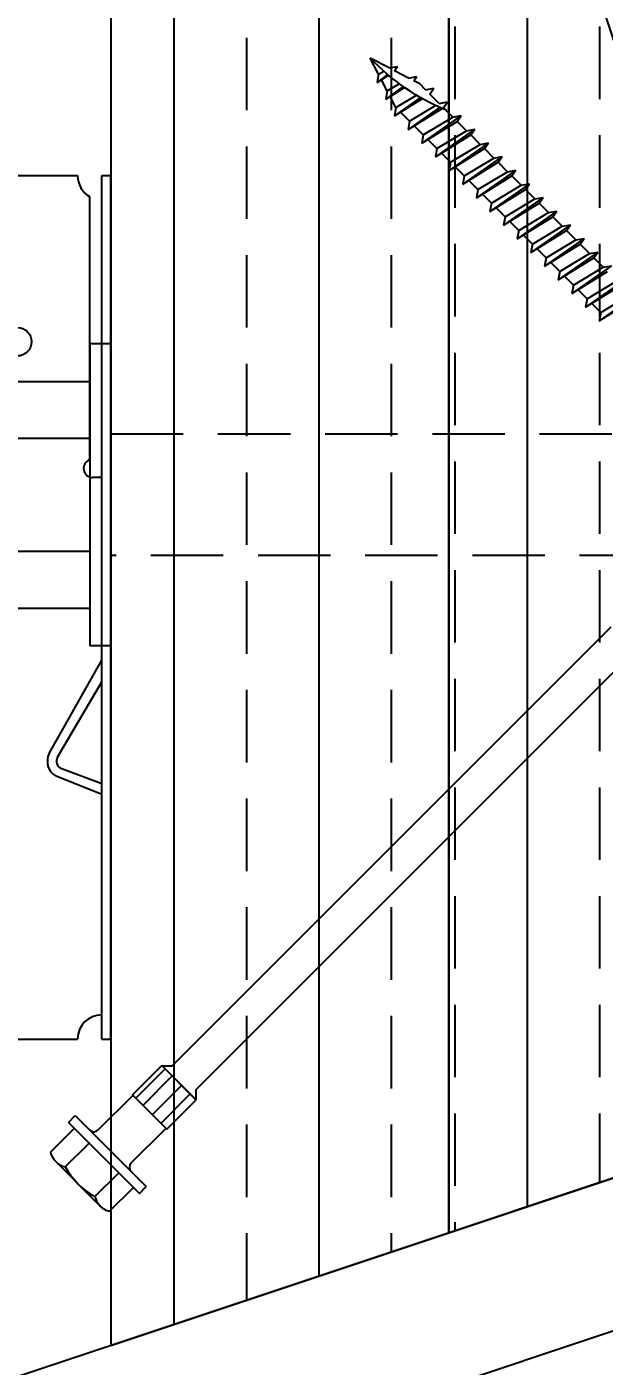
# Model space of a CAD drawing. Header units: inches. Extents: x -2661 to 42767, y -1222 to 9099.
# Drawn here: x -1013.31 to -1010.32, y 3772.42 to 3779.36 of the extents above; entities that cross this region are included whole.
import ezdxf
from ezdxf import colors
from ezdxf.entities.mleader import LeaderData, LeaderLine
from ezdxf.math import Vec2, Vec3

# ---------------------------------------------------------------- set-up
doc = ezdxf.new("R2010")
doc.units = ezdxf.units.IN
doc.header["$LTSCALE"] = 12
doc.header["$MEASUREMENT"] = 0
doc.header["$PDMODE"] = 3
doc.linetypes.add('HIDDEN8', pattern=[0.04625, 0.03125, -0.015])
doc.layers.get('0').update_dxf_attribs({"linetype": 'CONTINUOUS'})
doc.layers.get('DefPoints').update_dxf_attribs({"color": 251, "linetype": 'CONTINUOUS'})
for name, color, linetype in [('S-ANNO-DIMS', 2, 'CONTINUOUS'), ('S-ANNO-NOTE', 4, 'CONTINUOUS'), ('S-BOLT', 2, 'CONTINUOUS'), ('S-FASTENERS', 2, 'CONTINUOUS'), ('S-NAIL', 2, 'CONTINUOUS'), ('S-SIMPSON', 2, 'CONTINUOUS'), ('S-WOOD', 3, 'CONTINUOUS')]:
    doc.layers.add(name, color=color, linetype=linetype)
doc.styles.add('Arial', font='arial.ttf', dxfattribs={"width": 0.85})
doc.dimstyles.new('DIM-12_Se', dxfattribs={"dimscale": 12, "dimtxt": 0.09375, "dimasz": 0.109375, "dimexe": 0.0625, "dimexo": 0.0625, "dimgap": 0.0625, "dimtad": 1, "dimdec": 4, "dimzin": 11, "dimdsep": 46, "dimlunit": 4, "dimtxsty": 'Arial', "dimblk": 'ARCHTICK', "dimcen": 0.125, "dimdle": 0.0625, "dimclrd": 256, "dimclre": 256, "dimclrt": 4, "dimadec": 0, "dimazin": 0, "dimtfac": 0.75, "dimtdec": 4, "dimtmove": 0, "dimatfit": 3, "dimfxl": 1, "dimfrac": 1, "dimtolj": 1, "dimtzin": 0, "dimarcsym": 0})

# ---------------------------------------------------------------- blocks, each defined once
blk = doc.blocks.new('NUT-SM-THREADS-new')
for p, q in [((0.392, 1.437), (-0.5, 1.437)), ((-0.5, 1.437), (-0.391, 1.375)), ((-0.5, 1.312), (-0.391, 1.375)), ((-0.391, 1.375), (0.392, 1.312)), ((0.5, 1.375), (-0.087, 1.412)), ((0.392, 1.437), (0.392, 1.437)), ((0.392, 1.437), (0.5, 1.375)), ((0.392, 1.312), (0.5, 1.375)), ((0.5, 1.25), (-0.5, 1.312)), ((-0.5, 1.312), (-0.391, 1.25)), ((-0.5, 1.187), (-0.391, 1.25)), ((-0.391, 1.25), (0.392, 1.187)), ((0.392, 1.312), (0.5, 1.25)), ((0.392, 1.187), (0.5, 1.25)), ((0.5, 1.125), (-0.5, 1.187)), ((-0.5, 1.187), (-0.391, 1.125)), ((-0.5, 1.062), (-0.391, 1.125)), ((-0.391, 1.125), (0.392, 1.062)), ((0.392, 1.187), (0.5, 1.125)), ((0.392, 1.062), (0.5, 1.125)), ((0.5, 1), (-0.5, 1.062)), ((-0.5, 1.062), (-0.391, 1)), ((-0.5, 0.938), (-0.391, 1)), ((-0.391, 1), (0.392, 0.938)), ((0.392, 1.062), (0.5, 1)), ((0.392, 0.938), (0.5, 1)), ((-0.703, 0.938), (0.704, 0.938)), ((-0.938, 0.812), (-0.938, 0)), ((-0.469, 0.812), (-0.469, 0)), ((0.469, 0.812), (0.469, 0)), ((0.939, 0.812), (0.939, 0)), ((-0.938, 0), (-0.844, 0)), ((-0.844, 0), (0.844, 0)), ((0.844, 0), (0.939, 0))]:
    blk.add_line(p, q)
for centre, radius, start, end in [((-0.703, 0.655), 0.283, 33.8901, 146.1099), ((0, -0.005), 0.943, 60.1583, 119.8417), ((0.704, 0.655), 0.283, 33.8901, 146.1099)]:
    blk.add_arc(centre, radius, start, end)
blk = doc.blocks.new('*U1373')
at = {"layer": 'S-BOLT'}
blk.add_lwpolyline([(-0.1075, 0.7812), (-0.1075, -0.7812), (0, -0.7812), (0, 0.7812)], close=True, dxfattribs=at)
at = {"layer": 'S-BOLT', "linetype": 'HIDDEN8'}
blk.add_lwpolyline([(6.6875, -0.3152), (0, -0.3154), (0, 0.3154), (6.645, 0.3154)], dxfattribs=at)
at = {"layer": 'S-BOLT', "xscale": -0.625, "yscale": 0.625, "zscale": 0.625, "rotation": 90}
blk.add_blockref('NUT-SM-THREADS-new', (-0.1075, 0), dxfattribs=at)
blk = doc.blocks.new('a35-f')
for p, q in [((0.8228, 4.1736), (0.8228, 4.5799)), ((0.8228, 4.5799), (1.5728, 4.5799)), ((1.6978, 0.1111), (1.6978, 4.5799)), ((1.6978, 4.5799), (1.7446, 4.5799)), ((1.7446, 0.1111), (1.7446, 4.5799)), ((1.6353, 4.4716), (1.6353, 3.1111)), ((0.3228, 3.6736), (0.8228, 4.1736)), ((0.3228, 3.0174), (0.3228, 3.6736)), ((1.104, 3.1113), (1.1975, 3.1113)), ((0.8228, 3.0174), (0.3228, 3.0174)), ((0.8228, 2.0486), (0.8228, 3.0174)), ((1.1975, 3.0173), (1.104, 3.0173)), ((1.6978, 3.0173), (1.651, 3.0173)), ((0.8228, 2.0486), (0.3228, 1.5486)), ((1.4261, 1.5893), (1.6978, 2.0718)), ((1.4689, 1.57), (1.6978, 1.9598)), ((0.3228, 0.9861), (0.3228, 1.5486)), ((1.6978, 1.3768), (1.4613, 1.4714)), ((1.6978, 1.4323), (1.4865, 1.511)), ((0.3228, 0.9861), (0.8228, 0.4861)), ((0.8228, 0.1111), (0.8228, 0.4861)), ((0.8228, 0.1111), (1.5728, 0.1111)), ((1.6978, 0.1111), (1.7446, 0.1111))]:
    blk.add_line(p, q)
for centre in [(1.0474, 4.379), (1.2603, 3.7205), (0.5423, 3.5748), (1.0474, 2.3611), (0.5423, 1.259), (1.0474, 0.379)]:
    blk.add_circle(centre, 0.074)
for centre, radius, start, end in [((1.6978, 4.5799), 0.125, 180, 240), ((1.104, 3.0643), 0.047, 90, 270), ((1.1975, 3.0643), 0.047, 270, 90), ((1.651, 3.0643), 0.047, 109.57901, 270), ((1.504, 1.5484), 0.088, 152.30514, 240.9454), ((1.5078, 1.5495), 0.044, 152.30514, 240.9454), ((1.6978, 0.1111), 0.125, 90, 180)]:
    blk.add_arc(centre, radius, start, end)
blk = doc.blocks.new('SDS.25X8-f')
at = {"layer": 'S-SIMPSON'}
for p, q in [((-0.2165, 0.2244), (-0.2165, 0.05)), ((0.1624, 0.24), (-0.1624, 0.24)), ((-0.1083, 0.2244), (-0.1083, 0.05)), ((0.1083, 0.2244), (0.1083, 0.05)), ((0.2165, 0.2244), (0.2165, 0.05)), ((0.26, 0.05), (-0.26, 0.05)), ((-0.26, 0.05), (-0.26, 0)), ((0.26, 0), (-0.26, 0)), ((0.26, 0.05), (0.26, 0)), ((-0.1259, -0.286), (-0.1259, -0.5)), ((0.1259, -0.286), (-0.1259, -0.286)), ((-0.0823, -0.286), (-0.0823, -0.5)), ((-0.0192, -0.286), (-0.0192, -0.5)), ((0.0494, -0.286), (0.0494, -0.5)), ((0.1018, -0.286), (0.1018, -0.5)), ((0.1259, -0.286), (0.1259, -0.5)), ((0.1276, -0.5), (-0.1242, -0.5)), ((-0.087, -0.536), (-0.123, -0.5)), ((-0.087, -0.536), (-0.087, -3.7912)), ((0.123, -0.5), (0.087, -0.536)), ((0.087, -0.5316), (0.087, -3.75))]:
    blk.add_line(p, q, dxfattribs=at)
at = {"layer": 'S-SIMPSON', "color": 1}
for p, q in [((-0.123, -6.1997), (0.087, -6.15)), ((-0.123, -6.1997), (0.087, -6.15)), ((-0.123, -6.1997), (0.087, -6.15)), ((0.123, -6.1563), (-0.123, -6.1997)), ((0.123, -6.1563), (-0.123, -6.1997)), ((0.123, -6.1563), (-0.123, -6.1997)), ((-0.087, -6.2249), (-0.123, -6.1997)), ((-0.087, -6.2249), (-0.123, -6.1997)), ((-0.087, -6.2249), (-0.123, -6.1997)), ((-0.087, -6.2249), (0.087, -6.1816)), ((-0.087, -6.2249), (0.087, -6.1816)), ((-0.087, -6.2249), (0.087, -6.1816)), ((-0.087, -6.2249), (-0.087, -6.2912)), ((-0.087, -6.2249), (-0.087, -6.2912)), ((-0.087, -6.2249), (-0.087, -6.2912)), ((-0.087, -6.2249), (-0.087, -6.2912)), ((-0.087, -6.2249), (-0.087, -6.2912)), ((-0.123, -6.2997), (0.087, -6.25)), ((-0.123, -6.2997), (0.087, -6.25)), ((-0.123, -6.2997), (0.087, -6.25)), ((0.123, -6.2563), (-0.123, -6.2997)), ((0.123, -6.2563), (-0.123, -6.2997)), ((0.123, -6.2563), (-0.123, -6.2997)), ((-0.087, -6.3249), (-0.123, -6.2997)), ((-0.087, -6.3249), (-0.123, -6.2997)), ((-0.087, -6.3249), (-0.123, -6.2997)), ((-0.087, -6.3249), (0.087, -6.2816)), ((-0.087, -6.3249), (0.087, -6.2816)), ((-0.087, -6.3249), (0.087, -6.2816)), ((-0.123, -6.3997), (0.087, -6.35)), ((-0.123, -6.3997), (0.087, -6.35)), ((-0.123, -6.3997), (0.087, -6.35)), ((-0.123, -6.3997), (0.087, -6.35)), ((0.123, -6.3563), (-0.123, -6.3997)), ((0.123, -6.3563), (-0.123, -6.3997)), ((0.123, -6.3563), (-0.123, -6.3997)), ((0.123, -6.3563), (-0.123, -6.3997)), ((-0.087, -6.3249), (-0.087, -6.3912)), ((-0.087, -6.3249), (-0.087, -6.3912)), ((-0.087, -6.3249), (-0.087, -6.3912)), ((-0.087, -6.3249), (-0.087, -6.3912)), ((-0.087, -6.3249), (-0.087, -6.3912)), ((-0.087, -6.3249), (-0.087, -6.3912)), ((-0.087, -6.3249), (-0.087, -6.3912)), ((-0.087, -6.3249), (-0.087, -6.3912)), ((0.087, -6.3816), (0.123, -6.3563)), ((0.087, -6.3816), (0.123, -6.3563)), ((0.087, -6.3816), (0.123, -6.3563)), ((0.087, -6.3816), (0.123, -6.3563)), ((-0.087, -6.4249), (-0.123, -6.3997)), ((-0.087, -6.4249), (-0.123, -6.3997)), ((-0.087, -6.4249), (-0.123, -6.3997)), ((-0.087, -6.4249), (-0.123, -6.3997)), ((-0.087, -6.4249), (0.087, -6.3816)), ((-0.087, -6.4249), (0.087, -6.3816)), ((-0.087, -6.4249), (0.087, -6.3816)), ((-0.087, -6.4249), (0.087, -6.3816)), ((-0.087, -6.4249), (-0.087, -6.4912)), ((-0.087, -6.4249), (-0.087, -6.4912)), ((-0.087, -6.4249), (-0.087, -6.4912)), ((-0.087, -6.4249), (-0.087, -6.4912)), ((-0.087, -6.4249), (-0.087, -6.4912)), ((-0.087, -6.4249), (-0.087, -6.4912)), ((0.087, -6.3816), (0.087, -6.45)), ((0.087, -6.3816), (0.087, -6.45)), ((0.087, -6.3816), (0.087, -6.45)), ((0.087, -6.3816), (0.087, -6.45)), ((0.087, -6.3816), (0.087, -6.45)), ((0.087, -6.3816), (0.087, -6.45)), ((-0.123, -6.4997), (0.087, -6.45)), ((-0.123, -6.4997), (0.087, -6.45)), ((-0.123, -6.4997), (0.087, -6.45)), ((-0.123, -6.4997), (0.087, -6.45)), ((0.123, -6.4563), (-0.123, -6.4997)), ((0.123, -6.4563), (-0.123, -6.4997)), ((0.123, -6.4563), (-0.123, -6.4997)), ((0.123, -6.4563), (-0.123, -6.4997)), ((-0.087, -6.5249), (-0.123, -6.4997)), ((-0.087, -6.5249), (-0.123, -6.4997)), ((-0.087, -6.5249), (-0.123, -6.4997)), ((-0.087, -6.5249), (-0.123, -6.4997)), ((-0.087, -6.5249), (-0.123, -6.4997)), ((-0.087, -6.5249), (0.087, -6.4816)), ((-0.087, -6.5249), (0.087, -6.4816)), ((-0.087, -6.5249), (0.087, -6.4816)), ((-0.087, -6.5249), (0.087, -6.4816)), ((-0.087, -6.5249), (0, -6.5032)), ((0.087, -6.45), (0.123, -6.4563)), ((0.087, -6.45), (0.123, -6.4563)), ((0.087, -6.45), (0.123, -6.4563)), ((0.087, -6.45), (0.123, -6.4563)), ((0.087, -6.4816), (0.123, -6.4563)), ((0.087, -6.4816), (0.123, -6.4563)), ((0.087, -6.4816), (0.123, -6.4563)), ((0.087, -6.4816), (0.123, -6.4563)), ((0.087, -6.4816), (0.087, -6.55)), ((0.087, -6.4816), (0.087, -6.55)), ((0.087, -6.4816), (0.087, -6.55)), ((0.087, -6.4816), (0.087, -6.55)), ((0.087, -6.4816), (0.087, -6.55)), ((0.087, -6.4816), (0.087, -6.55)), ((0.087, -6.4816), (0.087, -6.55)), ((-0.123, -6.5997), (0.087, -6.55)), ((-0.123, -6.5997), (0.087, -6.55)), ((-0.123, -6.5997), (0.087, -6.55)), ((-0.123, -6.5997), (0.087, -6.55)), ((0.123, -6.5563), (-0.123, -6.5997)), ((0.123, -6.5563), (-0.123, -6.5997)), ((0.123, -6.5563), (-0.123, -6.5997)), ((0.123, -6.5563), (-0.123, -6.5997)), ((-0.087, -6.5249), (-0.087, -6.5912)), ((-0.087, -6.5249), (-0.087, -6.5912)), ((-0.087, -6.5249), (-0.087, -6.5912)), ((-0.087, -6.5249), (-0.087, -6.5912)), ((-0.087, -6.5249), (-0.087, -6.5912)), ((-0.087, -6.5249), (-0.087, -6.5912)), ((-0.087, -6.5249), (-0.087, -6.5912)), ((-0.087, -6.6249), (0.087, -6.5816)), ((-0.087, -6.6249), (0.087, -6.5816)), ((-0.087, -6.6249), (0.087, -6.5816)), ((-0.087, -6.6249), (0.087, -6.5816)), ((0.087, -6.55), (0.123, -6.5563)), ((0.087, -6.55), (0.123, -6.5563)), ((0.087, -6.55), (0.123, -6.5563)), ((0.087, -6.55), (0.123, -6.5563)), ((0.087, -6.5816), (0.123, -6.5563)), ((0.087, -6.5816), (0.123, -6.5563)), ((0.087, -6.5816), (0.123, -6.5563)), ((0.087, -6.5816), (0.123, -6.5563)), ((0.087, -6.5816), (0.087, -6.65)), ((0.087, -6.5816), (0.087, -6.65)), ((0.087, -6.5816), (0.087, -6.65)), ((0.087, -6.5816), (0.087, -6.65)), ((0.087, -6.5816), (0.087, -6.65)), ((0.087, -6.5816), (0.087, -6.65)), ((0.087, -6.5816), (0.087, -6.65)), ((-0.087, -6.6249), (-0.123, -6.5997)), ((-0.087, -6.6249), (-0.123, -6.5997)), ((-0.087, -6.6249), (-0.123, -6.5997)), ((-0.087, -6.6249), (-0.123, -6.5997)), ((-0.123, -6.6997), (0.087, -6.65)), ((-0.123, -6.6997), (0.087, -6.65)), ((-0.123, -6.6997), (0.087, -6.65)), ((-0.123, -6.6997), (0.087, -6.65)), ((-0.123, -6.6997), (0.087, -6.65)), ((-0.087, -6.6249), (-0.087, -6.6912)), ((-0.087, -6.6249), (-0.087, -6.6912)), ((-0.087, -6.6249), (-0.087, -6.6912)), ((-0.087, -6.6249), (-0.087, -6.6912)), ((-0.087, -6.6249), (-0.087, -6.6912)), ((-0.087, -6.6249), (-0.087, -6.6912)), ((-0.087, -6.6249), (-0.087, -6.6912)), ((0.087, -6.65), (0.123, -6.6563)), ((0.087, -6.65), (0.123, -6.6563)), ((0.087, -6.65), (0.123, -6.6563)), ((0.087, -6.65), (0.123, -6.6563)), ((0.087, -6.65), (0.123, -6.6563)), ((0.123, -6.6563), (-0.123, -6.6997)), ((0.123, -6.6563), (-0.123, -6.6997)), ((0.123, -6.6563), (-0.123, -6.6997)), ((0.123, -6.6563), (-0.123, -6.6997)), ((0.123, -6.6563), (-0.123, -6.6997)), ((-0.087, -6.7249), (-0.123, -6.6997)), ((-0.087, -6.7249), (-0.123, -6.6997)), ((-0.087, -6.7249), (-0.123, -6.6997)), ((-0.087, -6.7249), (-0.123, -6.6997)), ((-0.087, -6.7249), (-0.123, -6.6997)), ((-0.087, -6.7249), (0.087, -6.6816)), ((-0.087, -6.7249), (0.087, -6.6816)), ((-0.087, -6.7249), (0.087, -6.6816)), ((-0.087, -6.7249), (0.087, -6.6816)), ((-0.087, -6.7249), (0.087, -6.6816)), ((0.087, -6.6816), (0.123, -6.6563)), ((0.087, -6.6816), (0.123, -6.6563)), ((0.087, -6.6816), (0.123, -6.6563)), ((0.087, -6.6816), (0.123, -6.6563)), ((0.087, -6.6816), (0.123, -6.6563)), ((0.087, -6.6816), (0.087, -6.75)), ((0.087, -6.6816), (0.087, -6.75)), ((0.087, -6.6816), (0.087, -6.75)), ((0.087, -6.6816), (0.087, -6.75)), ((-0.123, -6.7997), (0.087, -6.75)), ((-0.123, -6.7997), (0.087, -6.75)), ((-0.123, -6.7997), (0.087, -6.75)), ((-0.123, -6.7997), (0.087, -6.75)), ((0.123, -6.7563), (-0.123, -6.7997)), ((0.123, -6.7563), (-0.123, -6.7997)), ((0.123, -6.7563), (-0.123, -6.7997)), ((0.123, -6.7563), (-0.123, -6.7997)), ((-0.087, -6.7249), (-0.087, -6.7912)), ((-0.087, -6.7249), (-0.087, -6.7912)), ((-0.087, -6.7249), (-0.087, -6.7912)), ((-0.087, -6.7249), (-0.087, -6.7912)), ((-0.087, -6.8249), (0.087, -6.7816)), ((-0.087, -6.8249), (0.087, -6.7816)), ((-0.087, -6.8249), (0.087, -6.7816)), ((-0.087, -6.8249), (0.087, -6.7816)), ((0.087, -6.75), (0.123, -6.7563)), ((0.087, -6.75), (0.123, -6.7563)), ((0.087, -6.75), (0.123, -6.7563)), ((0.087, -6.75), (0.123, -6.7563)), ((0.087, -6.7816), (0.123, -6.7563)), ((0.087, -6.7816), (0.123, -6.7563)), ((0.087, -6.7816), (0.123, -6.7563)), ((0.087, -6.7816), (0.123, -6.7563)), ((0.087, -6.7816), (0.087, -6.85)), ((0.087, -6.7816), (0.087, -6.85)), ((0.087, -6.7816), (0.087, -6.85)), ((0.087, -6.7816), (0.087, -6.85)), ((0.087, -6.7816), (0.087, -6.85)), ((0.087, -6.7816), (0.087, -6.85)), ((-0.087, -6.8249), (-0.123, -6.7997)), ((-0.087, -6.8249), (-0.123, -6.7997)), ((-0.087, -6.8249), (-0.123, -6.7997)), ((-0.087, -6.8249), (-0.123, -6.7997)), ((-0.123, -6.8997), (0.087, -6.85)), ((-0.123, -6.8997), (0.087, -6.85)), ((-0.123, -6.8997), (0.087, -6.85)), ((-0.123, -6.8997), (0.087, -6.85)), ((0.123, -6.8563), (-0.123, -6.8997)), ((0.123, -6.8563), (-0.123, -6.8997)), ((0.123, -6.8563), (-0.123, -6.8997)), ((0.123, -6.8563), (-0.123, -6.8997)), ((-0.087, -6.8249), (-0.087, -6.8912)), ((-0.087, -6.8249), (-0.087, -6.8912)), ((-0.087, -6.8249), (-0.087, -6.8912)), ((-0.087, -6.8249), (-0.087, -6.8912)), ((-0.087, -6.8249), (-0.087, -6.8912)), ((-0.087, -6.8249), (-0.087, -6.8912)), ((0.087, -6.85), (0.123, -6.8563)), ((0.087, -6.85), (0.123, -6.8563)), ((0.087, -6.85), (0.123, -6.8563)), ((0.087, -6.85), (0.123, -6.8563)), ((0.087, -6.8816), (0.123, -6.8563)), ((0.087, -6.8816), (0.123, -6.8563)), ((0.087, -6.8816), (0.123, -6.8563)), ((0.087, -6.8816), (0.123, -6.8563)), ((-0.087, -6.9249), (-0.123, -6.8997)), ((-0.087, -6.9249), (-0.123, -6.8997)), ((-0.087, -6.9249), (-0.123, -6.8997)), ((-0.087, -6.9249), (-0.123, -6.8997)), ((-0.087, -6.9249), (0.087, -6.8816)), ((-0.087, -6.9249), (0.087, -6.8816)), ((-0.087, -6.9249), (0.087, -6.8816)), ((-0.087, -6.9249), (0.087, -6.8816)), ((-0.087, -6.9249), (-0.087, -6.9912)), ((-0.087, -6.9249), (-0.087, -6.9912)), ((-0.087, -6.9249), (-0.087, -6.9912)), ((-0.087, -6.9249), (-0.087, -6.9912)), ((0.087, -6.8816), (0.087, -6.95)), ((0.087, -6.8816), (0.087, -6.95)), ((0.087, -6.8816), (0.087, -6.95)), ((0.087, -6.8816), (0.087, -6.95)), ((-0.123, -6.9997), (0.087, -6.95)), ((-0.123, -6.9997), (0.087, -6.95)), ((-0.123, -6.9997), (0.087, -6.95)), ((-0.123, -6.9997), (0.087, -6.95)), ((0.123, -6.9563), (-0.123, -6.9997)), ((0.123, -6.9563), (-0.123, -6.9997)), ((0.123, -6.9563), (-0.123, -6.9997)), ((0.123, -6.9563), (-0.123, -6.9997)), ((-0.087, -7.0249), (-0.123, -6.9997)), ((-0.087, -7.0249), (-0.123, -6.9997)), ((-0.087, -7.0249), (-0.123, -6.9997)), ((-0.087, -7.0249), (-0.123, -6.9997)), ((-0.087, -7.0249), (0.087, -6.9816)), ((-0.087, -7.0249), (0.087, -6.9816)), ((-0.087, -7.0249), (0.087, -6.9816)), ((-0.087, -7.0249), (0.087, -6.9816)), ((0.087, -6.95), (0.123, -6.9563)), ((0.087, -6.95), (0.123, -6.9563)), ((0.087, -6.95), (0.123, -6.9563)), ((0.087, -6.95), (0.123, -6.9563)), ((0.087, -6.9816), (0.123, -6.9563)), ((0.087, -6.9816), (0.123, -6.9563)), ((0.087, -6.9816), (0.123, -6.9563)), ((0.087, -6.9816), (0.123, -6.9563)), ((0.087, -6.9816), (0.087, -7.05)), ((-0.123, -7.0997), (0.087, -7.05)), ((-0.123, -7.0997), (0.087, -7.05)), ((0.123, -7.0563), (-0.123, -7.0997)), ((0.123, -7.0563), (-0.123, -7.0997)), ((-0.087, -7.0249), (-0.087, -7.0912)), ((0.087, -7.05), (0.123, -7.0563)), ((0.087, -7.05), (0.123, -7.0563)), ((0.087, -7.0816), (0.123, -7.0563)), ((0.087, -7.0816), (0.123, -7.0563)), ((-0.087, -7.1249), (-0.123, -7.0997)), ((-0.087, -7.1249), (-0.123, -7.0997)), ((-0.087, -7.1249), (0.087, -7.0816)), ((-0.087, -7.1249), (0.087, -7.0816)), ((-0.087, -7.1249), (-0.087, -7.1912)), ((-0.087, -7.1249), (-0.087, -7.1912)), ((0.087, -7.0816), (0.087, -7.15)), ((0.087, -7.0816), (0.087, -7.15)), ((-0.123, -7.1997), (0.087, -7.15)), ((-0.123, -7.1997), (0.087, -7.15)), ((0.123, -7.1563), (-0.123, -7.1997)), ((0.123, -7.1563), (-0.123, -7.1997)), ((-0.087, -7.2249), (-0.123, -7.1997)), ((-0.087, -7.2249), (-0.123, -7.1997)), ((-0.087, -7.2249), (0.087, -7.1816)), ((-0.087, -7.2249), (0.087, -7.1816)), ((0.087, -7.15), (0.123, -7.1563)), ((0.087, -7.15), (0.123, -7.1563)), ((0.087, -7.1816), (0.123, -7.1563)), ((0.087, -7.1816), (0.123, -7.1563)), ((0.087, -7.1816), (0.087, -7.25)), ((-0.123, -7.2997), (0.087, -7.25)), ((0.123, -7.2563), (-0.123, -7.2997)), ((-0.087, -7.2249), (-0.087, -7.2912)), ((0.087, -7.25), (0.123, -7.2563)), ((0.087, -7.2816), (0.123, -7.2563)), ((-0.087, -7.3249), (-0.123, -7.2997)), ((-0.087, -7.3249), (0.087, -7.2816)), ((-0.087, -7.3249), (-0.087, -7.3912)), ((0.087, -7.2816), (0.087, -7.35)), ((-0.123, -7.3997), (0.087, -7.35)), ((0.123, -7.3563), (-0.123, -7.3997)), ((-0.087, -7.4249), (-0.123, -7.3997)), ((-0.087, -7.4249), (0.087, -7.3816)), ((0.087, -7.35), (0.123, -7.3563)), ((0.087, -7.3816), (0.123, -7.3563)), ((0.087, -7.3816), (0.087, -7.45)), ((-0.123, -7.4997), (0.087, -7.45)), ((0.123, -7.4563), (-0.123, -7.4997)), ((-0.087, -7.4249), (-0.087, -7.4912)), ((-0.087, -7.5249), (0.087, -7.4816)), ((0.087, -7.45), (0.123, -7.4563)), ((0.087, -7.4816), (0.123, -7.4563)), ((0.087, -7.4816), (0.087, -7.55)), ((-0.087, -7.5249), (-0.123, -7.4997)), ((-0.123, -7.5997), (0.0787, -7.552)), ((-0.087, -7.5249), (-0.087, -7.5912)), ((0.087, -7.55), (0.123, -7.5563)), ((0.087, -7.5816), (0.123, -7.5563)), ((0.0737, -7.565), (-0.123, -7.5997)), ((-0.087, -7.6249), (-0.123, -7.5997)), ((-0.087, -7.6249), (0.0658, -7.5869)), ((-0.087, -7.6249), (-0.087, -7.6912)), ((0.087, -7.5816), (0.087, -7.65)), ((-0.1227, -7.6997), (0.0425, -7.6605)), ((0.0396, -7.6711), (-0.1227, -7.6997)), ((-0.0867, -7.7249), (0.0334, -7.6949)), ((0.087, -7.65), (0.123, -7.6563)), ((0.087, -7.6816), (0.123, -7.6563)), ((0.087, -7.6816), (0.087, -7.7241)), ((-0.0867, -7.7249), (-0.1227, -7.6997)), ((-0.0867, -7.7249), (-0.0673, -7.7865)), ((0.0673, -7.7865), (0.1033, -7.7613)), ((0.087, -7.7241), (0.0768, -7.7566)), ((0.0768, -7.7566), (0.1033, -7.7613)), ((-0.0931, -7.7926), (0.0182, -7.7663)), ((0.0166, -7.7751), (-0.0931, -7.7926)), ((-0.0575, -7.8176), (-0.0931, -7.7926)), ((-0.0575, -7.8176), (0.0126, -7.8001)), ((-0.0575, -7.8176), (-0.038, -7.8796)), ((0.0673, -7.7865), (0.0425, -7.8651)), ((-0.0635, -7.8856), (0.0043, -7.8696)), ((0.0036, -7.8774), (-0.0635, -7.8856)), ((-0.0283, -7.9103), (-0.0635, -7.8856)), ((-0.0283, -7.9103), (0.0018, -7.9028)), ((0.0331, -7.895), (0, -8)), ((0.0331, -7.895), (0.0691, -7.8698)), ((0.0425, -7.8651), (0.0691, -7.8698)), ((-0.0283, -7.9103), (0, -8))]:
    blk.add_line(p, q, dxfattribs=at)
at = {"layer": 'S-SIMPSON'}
for points in [[(-0.1187, -0.0312), (-0.1187, -0.286)], [(0.123, -0.0312), (0.123, -0.286)], [(0, -0.5), (-0.1259, -0.5)]]:
    blk.add_lwpolyline(points, dxfattribs=at)
for centre, radius, start, end in [((-0.1624, 0.1384), 0.1016, 57.79577, 122.20423), ((0, -0.1428), 0.3828, 73.57358, 106.42642), ((0.1624, 0.1384), 0.1016, 57.79577, 122.20423), ((-0.15, -0.0312), 0.0312, 0, 90), ((0.1543, -0.0312), 0.0312, 90, 180)]:
    blk.add_arc(centre, radius, start, end, dxfattribs=at)
at = {"layer": 'S-SIMPSON', "color": 1}
blk.add_arc((1.1585, -7.9726), 1.1588, 157.61471, 181.35638, dxfattribs=at)
blk = doc.blocks.new('*U1364')
at = {"layer": 'S-FASTENERS'}
blk.add_blockref('SDS.25X8-f', (0, 0), dxfattribs=at)
blk = doc.blocks.new('_ARCHTICK')
at = {"color": 0, "linetype": 'ByBlock', "const_width": 0.15}
blk.add_lwpolyline([(-0.5, -0.5), (0.5, 0.5)], dxfattribs=at)
blk = doc.blocks.new('*D1725')
at = {"layer": 'DefPoints', "color": 0, "transparency": 16777216}
for p in [(-1018.4759, 3773.5375), (-1012.8773, 3773.5375), (-1012.8773, 3772.5305)]:
    blk.add_point(p, dxfattribs=at)
at = {"layer": 'S-ANNO-DIMS', "lineweight": -2, "transparency": 16777216}
for p, q in [((-1018.4759, 3773.5375), (-1018.4759, 3774.85)), ((-1013.6273, 3773.5375), (-1019.2259, 3773.5375)), ((-1018.4759, 3773.5375), (-1018.4759, 3772.5305)), ((-1013.6273, 3772.5305), (-1019.2259, 3772.5305)), ((-1018.4759, 3772.5305), (-1018.4759, 3765.5837))]:
    blk.add_line(p, q, dxfattribs=at)
at = {"layer": 'S-ANNO-DIMS', "lineweight": -2, "transparency": 16777216, "xscale": 1.3125, "yscale": 1.3125, "zscale": 1.3125}
for p, rotation in [((-1018.4759, 3773.5375), 270), ((-1018.4759, 3772.5305), 90)]:
    blk.add_blockref('_ARCHTICK', p, dxfattribs=dict(at, rotation=rotation))
at = {"layer": 'S-ANNO-DIMS', "color": 4, "transparency": 16777216, "insert": (-1020.7283, 3767.7446), "char_height": 1.125, "attachment_point": 5, "rotation": 90, "style": 'Arial'}
blk.add_mtext('\\A1;1"\\PTYP.', dxfattribs=at)
blk = doc.blocks.new('*U1292')
at = {"color": 3}
blk.add_line((0.1953, 0.25), (-0.1953, 0.25), dxfattribs=at)
blk.add_line((0, 0.25), (0, -2.75))

msp = doc.modelspace()

# ---------------------------------------------------------------- hatches: boundary and pattern name
at = {"layer": 'S-WOOD'}
h = msp.add_hatch(dxfattribs=at)
h.set_pattern_fill('ANSI33', color=1, scale=3, angle=45, style=0)
h.set_pattern_definition([(90, (-4878.46985, 1771.0442), (-0.75, 0), []), (90, (-4878.09485, 1771.4192), (-0.75, 0), [0.375, -0.1875])])
h.paths.add_polyline_path([(-1009.37732, 3781.33931), (-1011.12732, 3780.77001), (-1011.12732, 3773.1138), (-1009.37732, 3773.69714)])
h = msp.add_hatch(dxfattribs=at)
h.set_pattern_fill('ANSI33', color=1, scale=3, angle=45, style=0)
h.set_pattern_definition([(90, (-2861.29895, 2642.8613), (-0.75, 0), []), (90, (-2860.92395, 2643.2363), (-0.75, 0), [0.375, -0.1875])])
h.paths.add_polyline_path([(-1012.87732, 3780.17264), (-1012.87732, 3772.53047), (-1011.12732, 3773.1138), (-1011.12732, 3780.77001)])

# ---------------------------------------------------------------- linework, layer by layer
at = {"layer": 'S-WOOD', "color": 4}
for points in [[(-1011.12732, 3780.77001), (-1011.12732, 3773.1138), (-1009.37732, 3773.69714), (-1009.37732, 3781.33931)], [(-1012.87732, 3780.17264), (-1012.87732, 3772.53047), (-1011.12732, 3773.1138), (-1011.12732, 3780.77001)]]:
    msp.add_lwpolyline(points, close=True, dxfattribs=at)
at = {"layer": 'S-WOOD'}
msp.add_lwpolyline([(-1014.83225, 3771.08826), (-1009.37732, 3772.90655), (-1009.37732, 3773.69714), (-1015.06942, 3771.79977), (-1014.99036, 3771.5626), (-1015.22753, 3771.48354), (-1015.14847, 3771.24637), (-1014.9113, 3771.32543)], close=True, dxfattribs=at)

# ---------------------------------------------------------------- block references
at = {"color": 0, "linetype": 'ByBlock'}
msp.add_blockref('*U1373', (-1012.87732, 3776.93489), dxfattribs=at)
at = {"layer": 'S-NAIL', "color": 1, "rotation": 18.43000000000004}
msp.add_blockref('*U1292', (-1010.99835, 3781.45777), dxfattribs=at)
at = {"layer": 'S-SIMPSON', "rotation": 134.9999999999969}
msp.add_blockref('*U1364', (-1012.87732, 3773.53754), dxfattribs=at)
at = {"layer": 'S-SIMPSON', "xscale": -1, "rotation": 225.0000000000032}
msp.add_blockref('*U1364', (-1005.87732, 3773.53754), dxfattribs=at)
at = {"layer": 'S-SIMPSON'}
msp.add_blockref('a35-f', (-1014.6219, 3774.00603), dxfattribs=at)

# ---------------------------------------------------------------- dimensions: what is measured, and where the dimension line sits
at = {"layer": 'S-ANNO-DIMS'}
dim = msp.add_linear_dim(base=(-1018.47595, 3773.53754), p1=(-1012.87732, 3772.53047), p2=(-1012.87732, 3773.53754), angle=270, text='<>\\PTYP.', dimstyle='DIM-12_Se', dxfattribs=at)
dim.commit()
dim.dimension.update_dxf_attribs({"geometry": '*D1725', "text_midpoint": (-1018.47595, 3767.74458), "dimtype": 160})

# ---------------------------------------------------------------- leaders
at = {"layer": 'S-ANNO-NOTE'}
ml = msp.add_multileader_mtext('Standard', dxfattribs=at)
ml.set_content('\\A1;FULL DEPTH 2x BLOCKING w/ (3) 10d NAILS @48"O.C. & "A35" EACH END', color=4, style='Arial')
ml.set_leader_properties(color=2)
ml.build(insert=Vec2(0, 0))
ml.multileader.update_dxf_attribs({"dogleg_length": 0.36, "arrow_head_size": 1.3125, "scale": 12})
ctx = ml.context
ctx.base_point, ctx.scale, ctx.char_height, ctx.arrow_head_size, ctx.landing_gap_size, ctx.plane_origin = Vec3(-1075.78275, 3791.04336), 12, 1.125, 1.3125, 1.08, Vec3(-1067.66153, 4090.14266)
notes = []
notes.append((ctx, [(1, (1, 1, 0), (-1077.28275, 3791.04336), (1, 0), 1.5, [(0, [(-1098.3119, 3771.22823)], 0, [])])]))
ctx.mtext.insert, ctx.mtext.width, ctx.mtext.defined_height, ctx.mtext.flow_direction = Vec3(-1074.70275, 3791.61545), 19.9065987, 7.44845, 5
ml = msp.add_multileader_mtext('Standard', dxfattribs=at)
ml.set_content('\\A1;SHEATHING w/ E.N. PER PLAN', color=4, style='Arial')
ml.set_leader_properties(color=2)
ml.build(insert=Vec2(0, 0))
ml.multileader.update_dxf_attribs({"dogleg_length": 0.36, "arrow_head_size": 1.3125, "scale": 12})
ctx = ml.context
ctx.base_point, ctx.scale, ctx.char_height, ctx.arrow_head_size, ctx.landing_gap_size, ctx.plane_origin = Vec3(-1075.78275, 3782.35323), 12, 1.125, 1.3125, 1.08, Vec3(-1116.46024, 4103.8834)
notes.append((ctx, [(0, (1, 1, 0), (-1077.28275, 3782.35323), (1, 0), 1.5, [(0, [(-1087.78275, 3771.85323)], 0, [])])]))
ctx.mtext.insert, ctx.mtext.width, ctx.mtext.flow_direction = Vec3(-1074.70275, 3782.91612), 10.6320661, 5
for ctx, leaders in notes:
    for number, flags, end, landing, length, lines in leaders:
        leader = LeaderData()
        leader.index, (leader.has_last_leader_line, leader.has_dogleg_vector, leader.attachment_direction) = number, flags
        leader.last_leader_point, leader.dogleg_vector, leader.dogleg_length = Vec3(end), Vec3(landing), length
        for number, points, colour, breaks in lines:
            line = LeaderLine()
            line.index, line.vertices, line.color, line.breaks = number, Vec3.list(points), colors.encode_raw_color(colour), breaks
            leader.lines.append(line)
        ctx.leaders.append(leader)

doc.saveas('drawing.dxf')
